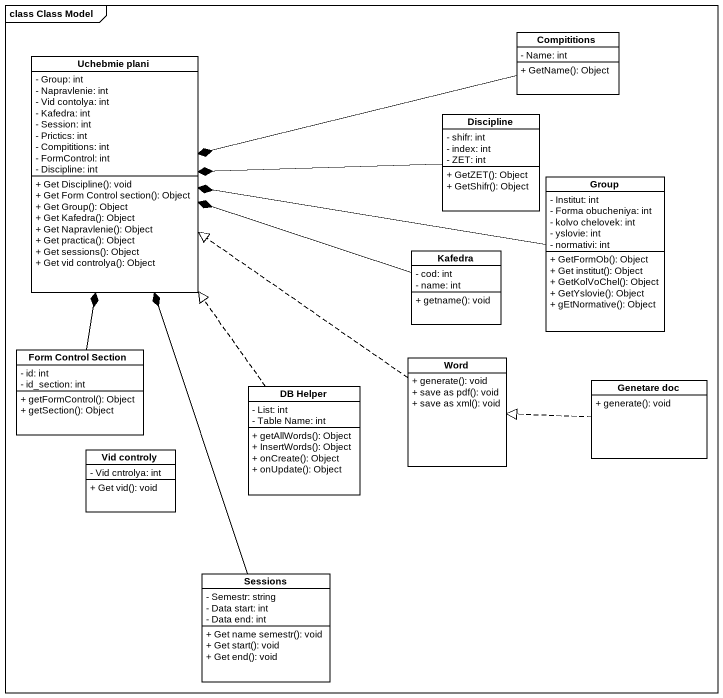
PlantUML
@startuml
mainframe class Class Model
hide circle
hide empty members
skinparam classAttributeIconSize 0
class Compititions {
  - Name: int
  + GetName(): Object
}
class "Uchebmie plani" as Uchebmie_plani {
  - Group: int
  - Napravlenie: int
  - Vid contolya: int
  - Kafedra: int
  - Session: int
  - Prictics: int
  - Compititions: int
  - FormControl: int
  - Discipline: int
  + Get Discipline(): void
  + Get Form Control section(): Object
  + Get Group(): Object
  + Get Kafedra(): Object
  + Get Napravlenie(): Object
  + Get practica(): Object
  + Get sessions(): Object
  + Get vid controlya(): Object
}
class Discipline {
  - shifr: int
  - index: int
  - ZET: int
  + GetZET(): Object
  + GetShifr(): Object
}
class "Group" as Group_ {
  - Institut: int
  - Forma obucheniya: int
  - kolvo chelovek: int
  - yslovie: int
  - normativi: int
  + GetFormOb(): Object
  + Get institut(): Object
  + GetKolVoChel(): Object
  + GetYslovie(): Object
  + gEtNormative(): Object
}
class Kafedra {
  - cod: int
  - name: int
  + getname(): void
}
class "Form Control Section" as Form_Control_Section {
  - id: int
  - id_section: int
  + getFormControl(): Object
  + getSection(): Object
}
class Word {
  + generate(): void
  + save as pdf(): void
  + save as xml(): void
}
class "DB Helper" as DB_Helper {
  - List: int
  - Table Name: int
  + getAllWords(): Object
  + InsertWords(): Object
  + onCreate(): Object
  + onUpdate(): Object
}
class "Genetare doc" as Genetare_doc {
  + generate(): void
}
class "Vid controly" as Vid_controly {
  - Vid cntrolya: int
  + Get vid(): void
}
class Sessions {
  - Semestr: string
  - Data start: int
  - Data end: int
  + Get name semestr(): void
  + Get start(): void
  + Get end(): void
}
Compititions -left-* Uchebmie_plani
Discipline -left-* Uchebmie_plani
Group_ -left-* Uchebmie_plani
Kafedra -left-* Uchebmie_plani
Form_Control_Section -up-* Uchebmie_plani
Word .up.|> Uchebmie_plani
DB_Helper .up.|> Uchebmie_plani
Genetare_doc .left.|> Word
Sessions -up-* Uchebmie_plani
@enduml
